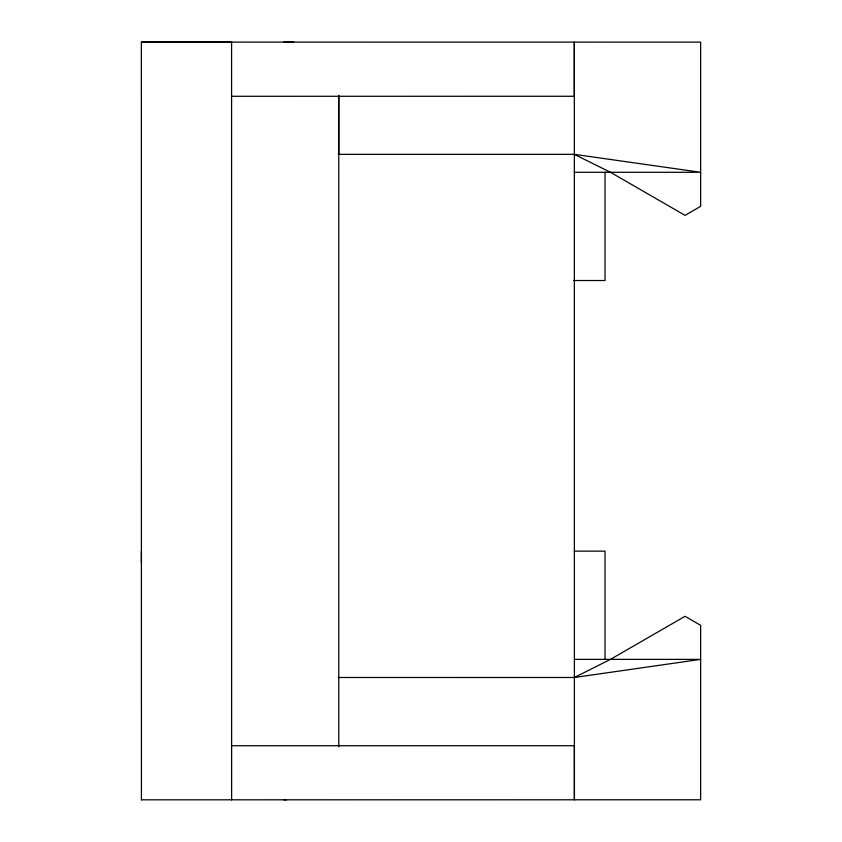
<?xml version="1.0" encoding="UTF-8"?>
<svg xmlns="http://www.w3.org/2000/svg" width="842" height="842" viewBox="0 0 842 842"><rect width="100%" height="100%" fill="white"/><g stroke="black" fill="none" stroke-linecap="round" stroke-linejoin="round"><path stroke-width="1.26" d="M141.393 562.572L141.403 551.173M338.747 154.36L338.747 95.283M231.613 745.738L574.381 745.707L574.402 799.858L574.328 42.132L574.307 96.272L231.592 96.293M338.2 677.505L574.381 677.484L610.439 659.381L685.083 616.291L700.639 625.343L700.639 799.784L141.424 799.816M574.381 677.484L700.639 659.381L574.36 659.381M141.424 799.9L141.361 42.1L700.639 42.121L700.639 206.322L685.083 215.373L610.439 172.284L574.318 154.339L338.158 154.339M283.88 42.163L293.795 42.163M574.349 172.284L700.639 172.284L574.318 154.339M573.507 280.523L605.03 280.523L605.03 172.284M574.36 551.142L605.03 551.142L605.03 659.381M283.901 799.816L286.427 799.816M141.361 42.111L231.582 42.184L231.624 799.9M338.768 96.283L338.768 746.78"/></g></svg>
